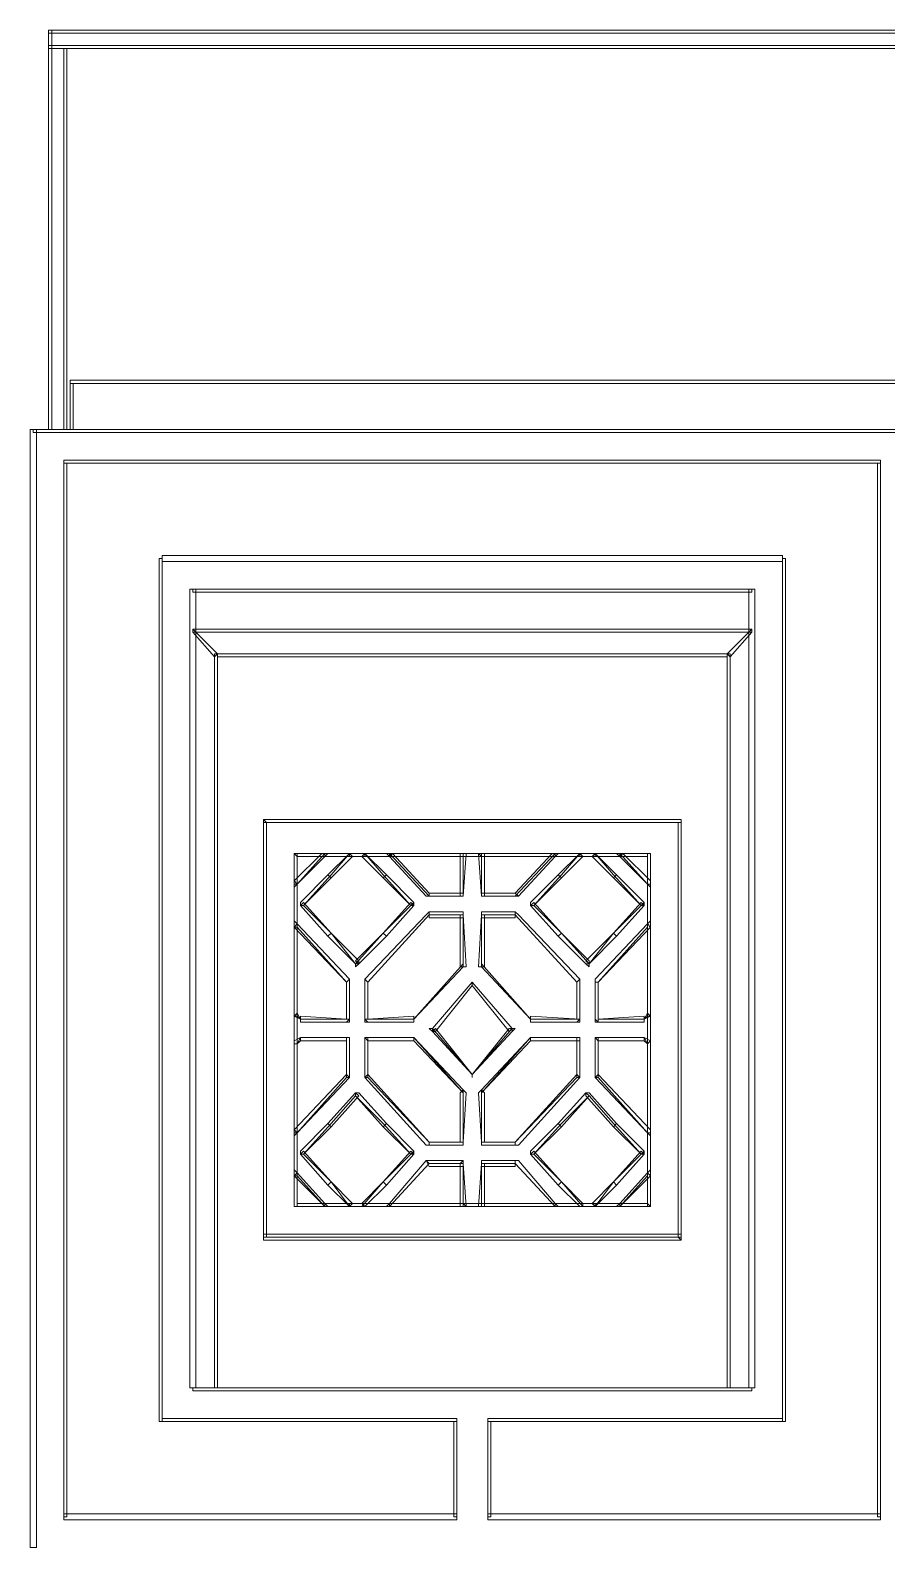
# Model space of a CAD drawing. Extents: x -66030 to 95157, y -13132 to 45879.
# Drawn here: x 50657 to 51747, y 26342 to 28262 of the extents above; entities that cross this region are included whole.
import ezdxf

# ---------------------------------------------------------------- set-up
doc = ezdxf.new("R2010")
doc.units = 0
doc.header["$LTSCALE"] = 100
doc.header["$MEASUREMENT"] = 0
doc.layers.get('0').update_dxf_attribs({"linetype": 'CONTINUOUS'})

msp = doc.modelspace()

# ---------------------------------------------------------------- linework, layer by layer
at = {"lineweight": 0}
for points in [[(56286, 28262.1), (50680.9, 28262.1), (50680.9, 28258.2), (56286, 28258.2)], [(50680.9, 28262.1), (50680.9, 27754.4), (50684.8, 27754.4), (50684.8, 28262.1)], [(56286, 28242.6), (50680.9, 28242.6), (50680.9, 28238.7), (56286, 28238.7)], [(50700.4, 28238.7), (50700.4, 27754.4), (50704.3, 27754.4), (50704.3, 28238.7)], [(56262.5, 27816.9), (50708.2, 27816.9), (50708.2, 27813), (56262.5, 27813)], [(50708.2, 27813), (50708.2, 27754.4), (50712.2, 27754.4), (50712.2, 27813)], [(50665.3, 26332.6), (50665.3, 27754.4), (50657.5, 27754.4), (50657.5, 26332.6)], [(56309.4, 27754.4), (50661.4, 27754.4), (50661.4, 27750.5), (56309.4, 27750.5)], [(51739.4, 27715.3), (50700.4, 27715.3), (50700.4, 27711.4), (51739.4, 27711.4)], [(50704.3, 26371.7), (50704.3, 27711.4), (50700.4, 27711.4), (50700.4, 26371.7)], [(51739.4, 26371.7), (51739.4, 27711.4), (51735.5, 27711.4), (51735.5, 26371.7)], [(50825.4, 26492.7), (50825.4, 27590.3), (50821.5, 27590.3), (50821.5, 26492.7)], [(51614.4, 27594.2), (50825.4, 27594.2), (50825.4, 27586.4), (51614.4, 27586.4)], [(51618.3, 26492.7), (51618.3, 27590.3), (51614.4, 27590.3), (51614.4, 26492.7)], [(50868.4, 26535.7), (50868.4, 27551.3), (50860.6, 27551.3), (50860.6, 26535.7)], [(51575.4, 27551.3), (50864.5, 27551.3), (50864.5, 27547.3), (51575.4, 27547.3)], [(51579.3, 26535.7), (51579.3, 27551.3), (51571.5, 27551.3), (51571.5, 26535.7)], [(51575.4, 27500.5), (50864.5, 27500.5), (50864.5, 27496.6), (51575.4, 27496.6)], [(50864.5, 27496.6), (50891.8, 27465.3), (50895.7, 27469.2), (50864.5, 27500.5)], [(51575.4, 27500.5), (51544.1, 27469.2), (51548, 27465.3), (51575.4, 27496.6)], [(50895.7, 26535.7), (50895.7, 27469.2), (50891.8, 27469.2), (50891.8, 26535.7)], [(50895.7, 27465.3), (51544.1, 27465.3), (51544.1, 27469.2), (50895.7, 27469.2)], [(51548, 26535.7), (51548, 27469.2), (51544.1, 27469.2), (51544.1, 26535.7)], [(50954.3, 27254.4), (51485.5, 27254.4), (51485.5, 27258.3), (50954.3, 27258.3)], [(51485.5, 27254.4), (51485.5, 27258.3), (50954.3, 27258.3), (50954.3, 27254.4), (51485.5, 27254.4), (51485.5, 27254.4), (51485.5, 27254.4), (51485.5, 27258.3), (51485.5, 27258.3)], [(50954.3, 27258.3), (50954.3, 27254.4), (50954.3, 26727.1), (50958.2, 26727.1), (50958.2, 27254.4), (50954.3, 27258.3), (50954.3, 27258.3), (50954.3, 27258.3), (50954.3, 27254.4)], [(50954.3, 27254.4), (50954.3, 26727.1), (50958.2, 26727.1), (50958.2, 27254.4)], [(50954.3, 27254.4), (51485.5, 27254.4), (51485.5, 26727.1), (50954.3, 26727.1), (50954.3, 27254.4)], [(51481.6, 27254.4), (51481.6, 26727.1), (51485.5, 26727.1), (51485.5, 27254.4)], [(51485.5, 26723.2), (51485.5, 26727.1), (51485.5, 27254.4), (51481.6, 27254.4), (51481.6, 26727.1), (51485.5, 26723.2), (51485.5, 26723.2), (51485.5, 26723.2), (51485.5, 26727.1)], [(50993.4, 27215.3), (50993.4, 26766.2), (50997.3, 26766.2), (50997.3, 27215.3)], [(51032.4, 27215.3), (51028.5, 27215.3), (50993.4, 27180.2), (50997.3, 27176.3), (51032.4, 27211.4), (51032.4, 27215.3), (51032.4, 27211.4), (51036.3, 27215.3), (51032.4, 27215.3)], [(50993.4, 27215.3), (50997.3, 27211.4), (51032.4, 27211.4), (51032.4, 27215.3), (50997.3, 27215.3), (50993.4, 27215.3), (50997.3, 27215.3), (50993.4, 27215.3), (50993.4, 27215.3)], [(50997.3, 27176.3), (50997.3, 27176.3), (50997.3, 27215.3), (50993.4, 27215.3), (50993.4, 27176.3), (50997.3, 27176.3), (50993.4, 27176.3), (50993.4, 27172.4), (50997.3, 27176.3)], [(50997.3, 27211.4), (51442.6, 27211.4), (51442.6, 27215.3), (50997.3, 27215.3)], [(50997.3, 27176.3), (51032.4, 27215.3), (50997.3, 27215.3), (50997.3, 27176.3)], [(51063.7, 27215.3), (51040.3, 27188), (51005.1, 27148.9), (51005.1, 27148.9), (51040.3, 27113.8), (51071.5, 27074.7), (51106.7, 27113.8), (51141.8, 27148.9), (51141.8, 27148.9), (51106.7, 27188), (51083.2, 27215.3), (51063.7, 27215.3)], [(51036.3, 27188), (51040.3, 27184.1), (51067.6, 27211.4), (51063.7, 27215.3), (51036.3, 27188), (51036.3, 27188), (51040.3, 27184.1), (51040.3, 27184.1), (51040.3, 27184.1)], [(51063.7, 27215.3), (51063.7, 27211.4), (51083.2, 27211.4), (51083.2, 27215.3), (51063.7, 27215.3), (51063.7, 27215.3), (51063.7, 27215.3), (51063.7, 27215.3), (51063.7, 27215.3)], [(51083.2, 27215.3), (51079.3, 27211.4), (51106.7, 27184.1), (51110.6, 27188), (51083.2, 27215.3), (51083.2, 27215.3), (51083.2, 27215.3), (51083.2, 27215.3), (51083.2, 27215.3)], [(51114.5, 27211.4), (51114.5, 27211.4), (51208.2, 27211.4), (51208.2, 27215.3), (51114.5, 27215.3), (51114.5, 27211.4), (51114.5, 27215.3), (51110.6, 27215.3), (51114.5, 27211.4)], [(51114.5, 27215.3), (51165.2, 27160.7), (51208.2, 27160.7), (51208.2, 27215.3), (51114.5, 27215.3)], [(51165.2, 27160.7), (51165.2, 27164.6), (51118.4, 27215.3), (51114.5, 27211.4), (51161.3, 27160.7), (51165.2, 27160.7), (51161.3, 27160.7), (51165.2, 27160.7), (51165.2, 27160.7)], [(51208.2, 27215.3), (51204.3, 27215.3), (51204.3, 27160.7), (51208.2, 27160.7), (51212.1, 27215.3), (51208.2, 27215.3), (51212.1, 27215.3), (51212.1, 27215.3), (51208.2, 27215.3)], [(51231.6, 27160.7), (51235.6, 27160.7), (51235.6, 27215.3), (51227.7, 27215.3), (51231.6, 27160.7), (51231.6, 27160.7), (51231.6, 27160.7), (51231.6, 27160.7), (51231.6, 27160.7)], [(51227.7, 27215.3), (51231.6, 27211.4), (51325.4, 27211.4), (51325.4, 27215.3), (51231.6, 27215.3), (51227.7, 27215.3), (51231.6, 27215.3), (51227.7, 27215.3), (51227.7, 27215.3)], [(51231.6, 27215.3), (51231.6, 27160.7), (51274.6, 27160.7), (51325.4, 27215.3), (51231.6, 27215.3)], [(51325.4, 27215.3), (51321.5, 27215.3), (51274.6, 27164.6), (51278.5, 27160.7), (51325.4, 27211.4), (51325.4, 27215.3), (51325.4, 27211.4), (51329.3, 27215.3), (51325.4, 27215.3)], [(51356.6, 27215.3), (51333.2, 27188), (51298, 27148.9), (51298, 27148.9), (51333.2, 27113.8), (51368.4, 27074.7), (51399.6, 27113.8), (51434.8, 27148.9), (51434.8, 27148.9), (51399.6, 27188), (51376.2, 27215.3), (51356.6, 27215.3)], [(51329.3, 27188), (51333.2, 27184.1), (51360.5, 27211.4), (51356.6, 27215.3), (51329.3, 27188), (51329.3, 27188), (51333.2, 27184.1), (51333.2, 27184.1), (51333.2, 27184.1)], [(51356.6, 27215.3), (51356.6, 27211.4), (51376.2, 27211.4), (51376.2, 27215.3), (51356.6, 27215.3), (51356.6, 27215.3), (51356.6, 27215.3), (51356.6, 27215.3), (51356.6, 27215.3)], [(51376.2, 27215.3), (51372.3, 27211.4), (51399.6, 27184.1), (51403.5, 27188), (51376.2, 27215.3), (51376.2, 27215.3), (51376.2, 27215.3), (51376.2, 27215.3), (51376.2, 27215.3)], [(51407.4, 27211.4), (51407.4, 27211.4), (51442.6, 27211.4), (51442.6, 27215.3), (51407.4, 27215.3), (51407.4, 27211.4), (51407.4, 27215.3), (51403.5, 27215.3), (51407.4, 27211.4)], [(51407.4, 27215.3), (51442.6, 27176.3), (51442.6, 27215.3), (51407.4, 27215.3)], [(51446.5, 27176.3), (51446.5, 27180.2), (51411.3, 27215.3), (51407.4, 27211.4), (51442.6, 27176.3), (51446.5, 27176.3), (51442.6, 27176.3), (51446.5, 27172.4), (51446.5, 27176.3)], [(51442.6, 27215.3), (51442.6, 26766.2), (51446.5, 26766.2), (51446.5, 27215.3)], [(51442.6, 27215.3), (51442.6, 27215.3), (51442.6, 27176.3), (51446.5, 27176.3), (51446.5, 27215.3), (51442.6, 27215.3), (51446.5, 27215.3), (51446.5, 27215.3), (51442.6, 27215.3)], [(51001.2, 27148.9), (51005.1, 27148.9), (51040.3, 27184.1), (51036.3, 27188), (51001.2, 27152.8), (51001.2, 27148.9), (51001.2, 27152.8), (51001.2, 27148.9), (51001.2, 27148.9)], [(51110.6, 27188), (51106.7, 27184.1), (51141.8, 27148.9), (51145.7, 27152.8), (51110.6, 27188), (51110.6, 27188), (51106.7, 27184.1), (51106.7, 27184.1), (51106.7, 27184.1)], [(51294.1, 27148.9), (51298, 27148.9), (51333.2, 27184.1), (51329.3, 27188), (51294.1, 27152.8), (51294.1, 27148.9), (51294.1, 27152.8), (51294.1, 27148.9), (51294.1, 27148.9)], [(51403.5, 27188), (51399.6, 27184.1), (51434.8, 27148.9), (51438.7, 27152.8), (51403.5, 27188), (51403.5, 27188), (51399.6, 27184.1), (51399.6, 27184.1), (51399.6, 27184.1)], [(51036.3, 27109.9), (51040.3, 27113.8), (51005.1, 27152.8), (51001.2, 27148.9), (51036.3, 27109.9), (51036.3, 27109.9), (51040.3, 27113.8), (51040.3, 27113.8), (51040.3, 27113.8)], [(51001.2, 27148.9), (51005.1, 27148.9), (51005.1, 27148.9), (51001.2, 27148.9), (51001.2, 27148.9), (51001.2, 27148.9), (51001.2, 27148.9), (51001.2, 27148.9), (51001.2, 27148.9)], [(51145.7, 27148.9), (51141.8, 27152.8), (51106.7, 27113.8), (51110.6, 27109.9), (51145.7, 27148.9), (51145.7, 27148.9), (51145.7, 27148.9), (51145.7, 27148.9), (51145.7, 27148.9)], [(51145.7, 27152.8), (51141.8, 27148.9), (51141.8, 27148.9), (51145.7, 27148.9), (51145.7, 27148.9), (51145.7, 27152.8), (51145.7, 27148.9), (51145.7, 27148.9), (51145.7, 27152.8)], [(51208.2, 27160.7), (51208.2, 27164.6), (51165.2, 27164.6), (51165.2, 27160.7), (51208.2, 27160.7), (51208.2, 27160.7), (51208.2, 27160.7), (51208.2, 27160.7), (51208.2, 27160.7)], [(51278.5, 27160.7), (51274.6, 27164.6), (51231.6, 27164.6), (51231.6, 27160.7), (51274.6, 27160.7), (51278.5, 27160.7), (51274.6, 27160.7), (51274.6, 27160.7), (51278.5, 27160.7)], [(51329.3, 27109.9), (51333.2, 27113.8), (51298, 27152.8), (51294.1, 27148.9), (51329.3, 27109.9), (51329.3, 27109.9), (51333.2, 27113.8), (51333.2, 27113.8), (51333.2, 27113.8)], [(51294.1, 27148.9), (51298, 27148.9), (51298, 27148.9), (51294.1, 27148.9), (51294.1, 27148.9), (51294.1, 27148.9), (51294.1, 27148.9), (51294.1, 27148.9), (51294.1, 27148.9)], [(51438.7, 27148.9), (51434.8, 27152.8), (51399.6, 27113.8), (51403.5, 27109.9), (51438.7, 27148.9), (51438.7, 27148.9), (51438.7, 27148.9), (51438.7, 27148.9), (51438.7, 27148.9)], [(51438.7, 27152.8), (51434.8, 27148.9), (51434.8, 27148.9), (51438.7, 27148.9), (51438.7, 27148.9), (51438.7, 27152.8), (51438.7, 27148.9), (51438.7, 27148.9), (51438.7, 27152.8)], [(50993.4, 27121.6), (50993.4, 27121.6), (51059.8, 27051.3), (51063.7, 27055.2), (50997.3, 27125.5), (50993.4, 27121.6), (50997.3, 27125.5), (50993.4, 27129.4), (50993.4, 27121.6)], [(51165.2, 27141.1), (51161.3, 27137.2), (51083.2, 27055.2), (51087.1, 27051.3), (51165.2, 27137.2), (51165.2, 27141.1), (51165.2, 27141.1), (51165.2, 27141.1), (51161.3, 27137.2)], [(51208.2, 27137.2), (51208.2, 27070.8), (51145.7, 27004.4), (51087.1, 27004.4), (51087.1, 27051.3), (51165.2, 27137.2), (51208.2, 27137.2)], [(51208.2, 27137.2), (51208.2, 27141.1), (51165.2, 27141.1), (51165.2, 27133.3), (51208.2, 27133.3), (51208.2, 27137.2), (51208.2, 27137.2), (51208.2, 27141.1), (51208.2, 27141.1)], [(51208.2, 27070.8), (51212.1, 27070.8), (51208.2, 27137.2), (51204.3, 27137.2), (51204.3, 27070.8), (51208.2, 27070.8), (51208.2, 27070.8), (51212.1, 27070.8), (51212.1, 27070.8)], [(51231.6, 27070.8), (51235.6, 27070.8), (51235.6, 27137.2), (51231.6, 27137.2), (51227.7, 27070.8), (51231.6, 27070.8), (51227.7, 27070.8), (51227.7, 27070.8), (51231.6, 27070.8)], [(51231.6, 27137.2), (51231.6, 27133.3), (51274.6, 27133.3), (51274.6, 27141.1), (51231.6, 27141.1), (51231.6, 27137.2), (51231.6, 27141.1), (51231.6, 27141.1), (51231.6, 27137.2)], [(51231.6, 27137.2), (51231.6, 27070.8), (51294.1, 27004.4), (51352.7, 27004.4), (51352.7, 27051.3), (51274.6, 27137.2), (51231.6, 27137.2)], [(51274.6, 27141.1), (51274.6, 27137.2), (51352.7, 27051.3), (51356.6, 27055.2), (51278.5, 27137.2), (51274.6, 27141.1), (51278.5, 27137.2), (51274.6, 27141.1), (51274.6, 27141.1)], [(51442.6, 27125.5), (51442.6, 27121.6), (51442.6, 27008.3), (51446.5, 27008.3), (51446.5, 27121.6), (51442.6, 27125.5), (51446.5, 27121.6), (51446.5, 27129.4), (51442.6, 27125.5)], [(50993.4, 27008.3), (50997.3, 27008.3), (50997.3, 27121.6), (50993.4, 27121.6), (50993.4, 27008.3), (50993.4, 27008.3), (50993.4, 27008.3), (50993.4, 27008.3), (50993.4, 27008.3)], [(50997.3, 27008.3), (51001.2, 27004.4), (51059.8, 27004.4), (51059.8, 27051.3), (50997.3, 27121.6), (50997.3, 27008.3)], [(51075.4, 27074.7), (51075.4, 27078.6), (51040.3, 27113.8), (51036.3, 27109.9), (51071.5, 27074.7), (51075.4, 27074.7), (51071.5, 27074.7), (51071.5, 27070.8), (51075.4, 27074.7)], [(51110.6, 27109.9), (51106.7, 27113.8), (51071.5, 27078.6), (51075.4, 27074.7), (51110.6, 27109.9), (51110.6, 27109.9), (51106.7, 27113.8), (51106.7, 27113.8), (51106.7, 27113.8)], [(51368.4, 27074.7), (51368.4, 27078.6), (51333.2, 27113.8), (51329.3, 27109.9), (51364.4, 27074.7), (51368.4, 27074.7), (51364.4, 27074.7), (51368.4, 27070.8), (51368.4, 27074.7)], [(51403.5, 27109.9), (51399.6, 27113.8), (51364.4, 27078.6), (51368.4, 27074.7), (51403.5, 27109.9), (51403.5, 27109.9), (51399.6, 27113.8), (51399.6, 27113.8), (51399.6, 27113.8)], [(51376.2, 27051.3), (51380.1, 27051.3), (51446.5, 27121.6), (51442.6, 27125.5), (51376.2, 27055.2), (51376.2, 27051.3), (51376.2, 27055.2), (51376.2, 27055.2), (51376.2, 27051.3)], [(51442.6, 27121.6), (51380.1, 27051.3), (51380.1, 27004.4), (51438.7, 27004.4), (51442.6, 27008.3), (51442.6, 27121.6)], [(51145.7, 27000.5), (51145.7, 27004.4), (51208.2, 27070.8), (51208.2, 27074.7), (51145.7, 27004.4), (51145.7, 27000.5), (51145.7, 27000.5), (51145.7, 27000.5), (51145.7, 27004.4)], [(51294.1, 27000.5), (51294.1, 27004.4), (51231.6, 27074.7), (51231.6, 27070.8), (51294.1, 27004.4), (51294.1, 27000.5), (51294.1, 27004.4), (51294.1, 27000.5), (51294.1, 27000.5)], [(51063.7, 27055.2), (51059.8, 27051.3), (51059.8, 27004.4), (51063.7, 27004.4), (51063.7, 27051.3), (51063.7, 27055.2), (51063.7, 27051.3), (51063.7, 27055.2), (51063.7, 27055.2)], [(51083.2, 27055.2), (51083.2, 27051.3), (51083.2, 27004.4), (51087.1, 27004.4), (51087.1, 27051.3), (51083.2, 27055.2), (51083.2, 27055.2), (51083.2, 27055.2), (51083.2, 27051.3)], [(51169.1, 26988.8), (51173.1, 26988.8), (51219.9, 27047.4), (51219.9, 27051.3), (51169.1, 26992.7), (51169.1, 26988.8), (51169.1, 26992.7), (51165.2, 26992.7), (51169.1, 26988.8)], [(51169.1, 26992.7), (51219.9, 26934.1), (51270.7, 26992.7), (51219.9, 27051.3), (51169.1, 26992.7)], [(51219.9, 27051.3), (51219.9, 27047.4), (51266.8, 26988.8), (51270.7, 26992.7), (51219.9, 27051.3), (51219.9, 27051.3), (51219.9, 27051.3), (51219.9, 27051.3), (51219.9, 27051.3)], [(51356.6, 27055.2), (51352.7, 27051.3), (51352.7, 27004.4), (51356.6, 27004.4), (51356.6, 27051.3), (51356.6, 27055.2), (51356.6, 27051.3), (51356.6, 27055.2), (51356.6, 27055.2)], [(51380.1, 27000.5), (51380.1, 27004.4), (51380.1, 27051.3), (51376.2, 27051.3), (51376.2, 27004.4), (51380.1, 27000.5), (51376.2, 27004.4), (51376.2, 27000.5), (51380.1, 27000.5)], [(51001.2, 27000.5), (51001.2, 27004.4), (50997.3, 27012.2), (50993.4, 27008.3), (51001.2, 27004.4), (51001.2, 27000.5), (51001.2, 27004.4), (51001.2, 27000.5), (51001.2, 27000.5)], [(51446.5, 27008.3), (51442.6, 27012.2), (51438.7, 27004.4), (51438.7, 27004.4), (51446.5, 27008.3), (51446.5, 27008.3), (51446.5, 27008.3), (51446.5, 27008.3), (51446.5, 27008.3)], [(51063.7, 27004.4), (51059.8, 27004.4), (51001.2, 27008.3), (51001.2, 27000.5), (51059.8, 27000.5), (51063.7, 27004.4), (51059.8, 27000.5), (51063.7, 27000.5), (51063.7, 27004.4)], [(51083.2, 27004.4), (51087.1, 27000.5), (51145.7, 27000.5), (51145.7, 27008.3), (51087.1, 27004.4), (51083.2, 27004.4), (51083.2, 27004.4), (51083.2, 27000.5), (51087.1, 27000.5)], [(51219.9, 26934.1), (51219.9, 26934.1), (51173.1, 26992.7), (51169.1, 26988.8), (51219.9, 26934.1), (51219.9, 26934.1), (51219.9, 26934.1), (51219.9, 26930.2), (51219.9, 26934.1)], [(51270.7, 26992.7), (51266.8, 26992.7), (51219.9, 26934.1), (51219.9, 26934.1), (51270.7, 26988.8), (51270.7, 26992.7), (51270.7, 26988.8), (51274.6, 26992.7), (51270.7, 26992.7)], [(51356.6, 27004.4), (51356.6, 27004.4), (51294.1, 27008.3), (51294.1, 27000.5), (51352.7, 27000.5), (51356.6, 27004.4), (51352.7, 27000.5), (51356.6, 27000.5), (51356.6, 27004.4)], [(51438.7, 27004.4), (51438.7, 27008.3), (51380.1, 27004.4), (51380.1, 27000.5), (51438.7, 27000.5), (51438.7, 27004.4), (51438.7, 27000.5), (51438.7, 27000.5), (51438.7, 27004.4)], [(50993.4, 26973.2), (50997.3, 26973.2), (51001.2, 26977.1), (51001.2, 26981), (50993.4, 26977.1), (50993.4, 26973.2), (50993.4, 26977.1), (50993.4, 26973.2), (50993.4, 26973.2)], [(50997.3, 26859.9), (50997.3, 26859.9), (50997.3, 26973.2), (50993.4, 26973.2), (50993.4, 26859.9), (50997.3, 26859.9), (50993.4, 26859.9), (50993.4, 26856), (50997.3, 26859.9)], [(50997.3, 26859.9), (51059.8, 26930.2), (51059.8, 26981), (51001.2, 26981), (50997.3, 26973.2), (50997.3, 26859.9)], [(51001.2, 26981), (51001.2, 26977.1), (51059.8, 26977.1), (51059.8, 26981), (51001.2, 26981), (51001.2, 26981), (51001.2, 26981), (51001.2, 26981), (51001.2, 26981)], [(51059.8, 26981), (51059.8, 26981), (51059.8, 26930.2), (51063.7, 26930.2), (51063.7, 26981), (51059.8, 26981), (51063.7, 26981), (51063.7, 26981), (51059.8, 26981)], [(51083.2, 26981), (51087.1, 26977.1), (51145.7, 26977.1), (51145.7, 26981), (51087.1, 26981), (51083.2, 26981), (51087.1, 26981), (51083.2, 26981), (51083.2, 26981)], [(51083.2, 26930.2), (51087.1, 26930.2), (51087.1, 26981), (51083.2, 26981), (51083.2, 26930.2), (51083.2, 26930.2), (51083.2, 26930.2), (51083.2, 26930.2), (51083.2, 26930.2)], [(51208.2, 26848.2), (51208.2, 26910.7), (51145.7, 26981), (51087.1, 26981), (51087.1, 26930.2), (51165.2, 26848.2), (51208.2, 26848.2)], [(51145.7, 26981), (51145.7, 26977.1), (51208.2, 26910.7), (51208.2, 26914.6), (51145.7, 26981), (51145.7, 26981), (51145.7, 26981), (51145.7, 26981), (51145.7, 26981)], [(51231.6, 26848.2), (51231.6, 26910.7), (51294.1, 26981), (51352.7, 26981), (51352.7, 26930.2), (51274.6, 26848.2), (51231.6, 26848.2)], [(51294.1, 26981), (51294.1, 26981), (51231.6, 26914.6), (51231.6, 26910.7), (51294.1, 26977.1), (51294.1, 26981), (51294.1, 26981), (51294.1, 26981), (51294.1, 26981)], [(51356.6, 26981), (51352.7, 26981), (51294.1, 26981), (51294.1, 26977.1), (51356.6, 26977.1), (51356.6, 26981), (51356.6, 26981), (51356.6, 26981), (51352.7, 26981)], [(51356.6, 26930.2), (51356.6, 26930.2), (51356.6, 26981), (51352.7, 26981), (51352.7, 26930.2), (51356.6, 26930.2), (51356.6, 26930.2), (51356.6, 26930.2), (51356.6, 26930.2)], [(51376.2, 26981), (51380.1, 26977.1), (51438.7, 26977.1), (51438.7, 26981), (51380.1, 26981), (51376.2, 26981), (51380.1, 26981), (51376.2, 26981), (51376.2, 26981)], [(51376.2, 26930.2), (51380.1, 26930.2), (51380.1, 26981), (51376.2, 26981), (51376.2, 26930.2), (51376.2, 26930.2), (51376.2, 26930.2), (51376.2, 26930.2), (51376.2, 26930.2)], [(51442.6, 26973.2), (51438.7, 26981), (51380.1, 26981), (51380.1, 26930.2), (51442.6, 26859.9), (51442.6, 26973.2)], [(51438.7, 26981), (51438.7, 26977.1), (51442.6, 26973.2), (51446.5, 26977.1), (51438.7, 26981), (51438.7, 26981), (51438.7, 26981), (51438.7, 26981), (51438.7, 26981)], [(51446.5, 26977.1), (51442.6, 26973.2), (51442.6, 26859.9), (51446.5, 26859.9), (51446.5, 26973.2), (51446.5, 26977.1), (51446.5, 26973.2), (51446.5, 26973.2), (51446.5, 26977.1)], [(51063.7, 26930.2), (51059.8, 26934.1), (50993.4, 26863.8), (50997.3, 26859.9), (51063.7, 26930.2), (51063.7, 26930.2), (51063.7, 26930.2), (51063.7, 26930.2), (51063.7, 26930.2)], [(51165.2, 26844.3), (51165.2, 26848.2), (51087.1, 26934.1), (51083.2, 26930.2), (51161.3, 26844.3), (51165.2, 26844.3), (51161.3, 26844.3), (51165.2, 26844.3), (51165.2, 26844.3)], [(51274.6, 26844.3), (51278.5, 26844.3), (51356.6, 26930.2), (51352.7, 26934.1), (51274.6, 26848.2), (51274.6, 26844.3), (51274.6, 26844.3), (51274.6, 26844.3), (51278.5, 26844.3)], [(51446.5, 26859.9), (51446.5, 26863.8), (51380.1, 26934.1), (51376.2, 26930.2), (51442.6, 26859.9), (51446.5, 26859.9), (51442.6, 26859.9), (51446.5, 26856), (51446.5, 26859.9)], [(51079.3, 26766.2), (51106.7, 26797.4), (51141.8, 26832.6), (51141.8, 26832.6), (51106.7, 26871.6), (51071.5, 26906.8), (51040.3, 26871.6), (51005.1, 26832.6), (51005.1, 26832.6), (51040.3, 26797.4), (51063.7, 26766.2), (51079.3, 26766.2)], [(51036.3, 26871.6), (51040.3, 26867.7), (51075.4, 26906.8), (51071.5, 26910.7), (51036.3, 26871.6), (51036.3, 26871.6), (51040.3, 26867.7), (51040.3, 26867.7), (51040.3, 26867.7)], [(51071.5, 26910.7), (51071.5, 26906.8), (51106.7, 26867.7), (51110.6, 26871.6), (51075.4, 26910.7), (51071.5, 26910.7), (51075.4, 26910.7), (51071.5, 26910.7), (51071.5, 26910.7)], [(51208.2, 26914.6), (51204.3, 26910.7), (51204.3, 26848.2), (51208.2, 26848.2), (51212.1, 26910.7), (51208.2, 26914.6), (51212.1, 26910.7), (51212.1, 26910.7), (51208.2, 26914.6)], [(51231.6, 26914.6), (51227.7, 26910.7), (51231.6, 26848.2), (51235.6, 26848.2), (51235.6, 26910.7), (51231.6, 26914.6), (51231.6, 26914.6), (51227.7, 26910.7), (51227.7, 26910.7)], [(51376.2, 26766.2), (51399.6, 26797.4), (51434.8, 26832.6), (51434.8, 26832.6), (51399.6, 26871.6), (51368.4, 26906.8), (51333.2, 26871.6), (51298, 26832.6), (51298, 26832.6), (51333.2, 26797.4), (51360.5, 26766.2), (51376.2, 26766.2)], [(51329.3, 26871.6), (51333.2, 26867.7), (51368.4, 26906.8), (51364.4, 26910.7), (51329.3, 26871.6), (51329.3, 26871.6), (51333.2, 26867.7), (51333.2, 26867.7), (51333.2, 26867.7)], [(51364.4, 26910.7), (51364.4, 26906.8), (51399.6, 26867.7), (51403.5, 26871.6), (51368.4, 26910.7), (51364.4, 26910.7), (51368.4, 26910.7), (51368.4, 26910.7), (51364.4, 26910.7)], [(51001.2, 26832.6), (51005.1, 26832.6), (51040.3, 26867.7), (51036.3, 26871.6), (51001.2, 26836.5), (51001.2, 26832.6), (51001.2, 26836.5), (51001.2, 26836.5), (51001.2, 26832.6)], [(51110.6, 26871.6), (51106.7, 26867.7), (51141.8, 26832.6), (51145.7, 26836.5), (51110.6, 26871.6), (51110.6, 26871.6), (51106.7, 26867.7), (51106.7, 26867.7), (51106.7, 26867.7)], [(51294.1, 26832.6), (51298, 26832.6), (51333.2, 26867.7), (51329.3, 26871.6), (51294.1, 26836.5), (51294.1, 26832.6), (51294.1, 26836.5), (51294.1, 26836.5), (51294.1, 26832.6)], [(51403.5, 26871.6), (51399.6, 26867.7), (51434.8, 26832.6), (51438.7, 26836.5), (51403.5, 26871.6), (51403.5, 26871.6), (51399.6, 26867.7), (51399.6, 26867.7), (51399.6, 26867.7)], [(51208.2, 26848.2), (51208.2, 26848.2), (51165.2, 26848.2), (51165.2, 26844.3), (51208.2, 26844.3), (51208.2, 26848.2), (51208.2, 26844.3), (51208.2, 26844.3), (51208.2, 26848.2)], [(51231.6, 26848.2), (51231.6, 26844.3), (51274.6, 26844.3), (51274.6, 26848.2), (51231.6, 26848.2), (51231.6, 26848.2), (51231.6, 26848.2), (51231.6, 26844.3), (51231.6, 26844.3)], [(51036.3, 26793.5), (51040.3, 26797.4), (51005.1, 26836.5), (51001.2, 26832.6), (51036.3, 26793.5), (51036.3, 26793.5), (51040.3, 26797.4), (51040.3, 26797.4), (51040.3, 26797.4)], [(51001.2, 26832.6), (51005.1, 26832.6), (51005.1, 26832.6), (51001.2, 26832.6), (51001.2, 26832.6), (51001.2, 26832.6), (51001.2, 26832.6), (51001.2, 26832.6), (51001.2, 26832.6)], [(51145.7, 26832.6), (51141.8, 26836.5), (51106.7, 26797.4), (51110.6, 26793.5), (51145.7, 26832.6), (51145.7, 26832.6), (51145.7, 26832.6), (51145.7, 26832.6), (51145.7, 26832.6)], [(51114.5, 26766.2), (51114.5, 26766.2), (51165.2, 26820.8), (51161.3, 26824.7), (51114.5, 26770.1), (51114.5, 26766.2), (51114.5, 26770.1), (51110.6, 26766.2), (51114.5, 26766.2)], [(51208.2, 26766.2), (51208.2, 26820.8), (51165.2, 26820.8), (51114.5, 26766.2), (51208.2, 26766.2)], [(51145.7, 26836.5), (51141.8, 26832.6), (51141.8, 26832.6), (51145.7, 26832.6), (51145.7, 26832.6), (51145.7, 26836.5), (51145.7, 26832.6), (51145.7, 26836.5), (51145.7, 26836.5)], [(51161.3, 26824.7), (51165.2, 26816.9), (51208.2, 26816.9), (51208.2, 26824.7), (51165.2, 26824.7), (51161.3, 26824.7), (51165.2, 26824.7), (51165.2, 26824.7), (51161.3, 26824.7)], [(51208.2, 26824.7), (51204.3, 26820.8), (51204.3, 26766.2), (51212.1, 26766.2), (51208.2, 26820.8), (51208.2, 26824.7), (51208.2, 26820.8), (51208.2, 26824.7), (51208.2, 26824.7)], [(51231.6, 26766.2), (51235.6, 26766.2), (51235.6, 26820.8), (51231.6, 26820.8), (51227.7, 26766.2), (51231.6, 26766.2), (51227.7, 26766.2), (51227.7, 26766.2), (51231.6, 26766.2)], [(51231.6, 26820.8), (51231.6, 26816.9), (51274.6, 26816.9), (51274.6, 26824.7), (51231.6, 26824.7), (51231.6, 26820.8), (51231.6, 26824.7), (51231.6, 26824.7), (51231.6, 26820.8)], [(51325.4, 26766.2), (51274.6, 26820.8), (51231.6, 26820.8), (51231.6, 26766.2), (51325.4, 26766.2)], [(51274.6, 26824.7), (51274.6, 26820.8), (51325.4, 26766.2), (51325.4, 26770.1), (51278.5, 26824.7), (51274.6, 26824.7), (51278.5, 26824.7), (51274.6, 26824.7), (51274.6, 26824.7)], [(51329.3, 26793.5), (51333.2, 26797.4), (51298, 26836.5), (51294.1, 26832.6), (51329.3, 26793.5), (51329.3, 26793.5), (51333.2, 26797.4), (51333.2, 26797.4), (51333.2, 26797.4)], [(51294.1, 26832.6), (51298, 26832.6), (51298, 26832.6), (51294.1, 26832.6), (51294.1, 26832.6), (51294.1, 26832.6), (51294.1, 26832.6), (51294.1, 26832.6), (51294.1, 26832.6)], [(51438.7, 26832.6), (51434.8, 26836.5), (51399.6, 26797.4), (51403.5, 26793.5), (51438.7, 26832.6), (51438.7, 26832.6), (51438.7, 26832.6), (51438.7, 26832.6), (51438.7, 26832.6)], [(51438.7, 26836.5), (51434.8, 26832.6), (51434.8, 26832.6), (51438.7, 26832.6), (51438.7, 26832.6), (51438.7, 26836.5), (51438.7, 26832.6), (51438.7, 26836.5), (51438.7, 26836.5)], [(50993.4, 26805.2), (50993.4, 26805.2), (51032.4, 26766.2), (51032.4, 26770.1), (50997.3, 26809.1), (50993.4, 26805.2), (50997.3, 26809.1), (50993.4, 26813), (50993.4, 26805.2)], [(50997.3, 26766.2), (50997.3, 26766.2), (50997.3, 26805.2), (50993.4, 26805.2), (50993.4, 26766.2), (50997.3, 26766.2), (50993.4, 26766.2), (50993.4, 26766.2), (50997.3, 26766.2)], [(51032.4, 26766.2), (50997.3, 26805.2), (50997.3, 26766.2), (51032.4, 26766.2)], [(51407.4, 26766.2), (51407.4, 26766.2), (51446.5, 26805.2), (51442.6, 26809.1), (51407.4, 26770.1), (51407.4, 26766.2), (51407.4, 26770.1), (51403.5, 26766.2), (51407.4, 26766.2)], [(51442.6, 26805.2), (51407.4, 26766.2), (51442.6, 26766.2), (51442.6, 26805.2)], [(51442.6, 26809.1), (51442.6, 26805.2), (51442.6, 26766.2), (51446.5, 26766.2), (51446.5, 26805.2), (51442.6, 26809.1), (51446.5, 26805.2), (51446.5, 26813), (51442.6, 26809.1)], [(51063.7, 26766.2), (51067.6, 26770.1), (51040.3, 26797.4), (51036.3, 26793.5), (51063.7, 26766.2), (51063.7, 26766.2), (51063.7, 26766.2), (51063.7, 26766.2), (51063.7, 26766.2)], [(51110.6, 26793.5), (51106.7, 26797.4), (51079.3, 26770.1), (51083.2, 26766.2), (51110.6, 26793.5), (51110.6, 26793.5), (51106.7, 26797.4), (51106.7, 26797.4), (51106.7, 26797.4)], [(51360.5, 26766.2), (51360.5, 26770.1), (51333.2, 26797.4), (51329.3, 26793.5), (51356.6, 26766.2), (51360.5, 26766.2), (51356.6, 26766.2), (51356.6, 26766.2), (51360.5, 26766.2)], [(51403.5, 26793.5), (51399.6, 26797.4), (51372.3, 26770.1), (51376.2, 26766.2), (51403.5, 26793.5), (51403.5, 26793.5), (51399.6, 26797.4), (51399.6, 26797.4), (51399.6, 26797.4)], [(50997.3, 26766.2), (51442.6, 26766.2), (51442.6, 26770.1), (50997.3, 26770.1)], [(51032.4, 26770.1), (51032.4, 26770.1), (50997.3, 26770.1), (50997.3, 26766.2), (51032.4, 26766.2), (51032.4, 26770.1), (51032.4, 26766.2), (51036.3, 26766.2), (51032.4, 26770.1)], [(51083.2, 26766.2), (51079.3, 26770.1), (51063.7, 26770.1), (51063.7, 26766.2), (51079.3, 26766.2), (51083.2, 26766.2), (51079.3, 26766.2), (51083.2, 26766.2), (51083.2, 26766.2)], [(51212.1, 26766.2), (51208.2, 26770.1), (51114.5, 26770.1), (51114.5, 26766.2), (51208.2, 26766.2), (51212.1, 26766.2), (51208.2, 26766.2), (51212.1, 26766.2), (51212.1, 26766.2)], [(51325.4, 26770.1), (51325.4, 26770.1), (51231.6, 26770.1), (51231.6, 26766.2), (51325.4, 26766.2), (51325.4, 26770.1), (51325.4, 26766.2), (51329.3, 26766.2), (51325.4, 26770.1)], [(51376.2, 26766.2), (51376.2, 26770.1), (51360.5, 26770.1), (51360.5, 26766.2), (51376.2, 26766.2), (51376.2, 26766.2), (51376.2, 26766.2), (51376.2, 26766.2), (51376.2, 26766.2)], [(51446.5, 26766.2), (51442.6, 26770.1), (51407.4, 26770.1), (51407.4, 26766.2), (51442.6, 26766.2), (51446.5, 26766.2), (51442.6, 26766.2), (51446.5, 26766.2), (51446.5, 26766.2)], [(50954.3, 26723.2), (51485.5, 26723.2), (51485.5, 26731), (50954.3, 26731)], [(50954.3, 26727.1), (50954.3, 26723.2), (51485.5, 26723.2), (51485.5, 26731), (50954.3, 26731), (50954.3, 26727.1), (50954.3, 26727.1), (50954.3, 26723.2), (50954.3, 26723.2)], [(50864.5, 26531.8), (51575.4, 26531.8), (51575.4, 26535.7), (50864.5, 26535.7)], [(50825.4, 26492.7), (51200.4, 26492.7), (51200.4, 26496.6), (50825.4, 26496.6)], [(51239.5, 26492.7), (51614.4, 26492.7), (51614.4, 26496.6), (51239.5, 26496.6)], [(51200.4, 26371.7), (51200.4, 26492.7), (51196.5, 26492.7), (51196.5, 26371.7)], [(51243.4, 26371.7), (51243.4, 26492.7), (51239.5, 26492.7), (51239.5, 26371.7)], [(50700.4, 26367.7), (51200.4, 26367.7), (51200.4, 26375.6), (50700.4, 26375.6)], [(51239.5, 26367.7), (51739.4, 26367.7), (51739.4, 26375.6), (51239.5, 26375.6)]]:
    msp.add_lwpolyline(points, close=True, dxfattribs=at)

doc.saveas('drawing.dxf')
